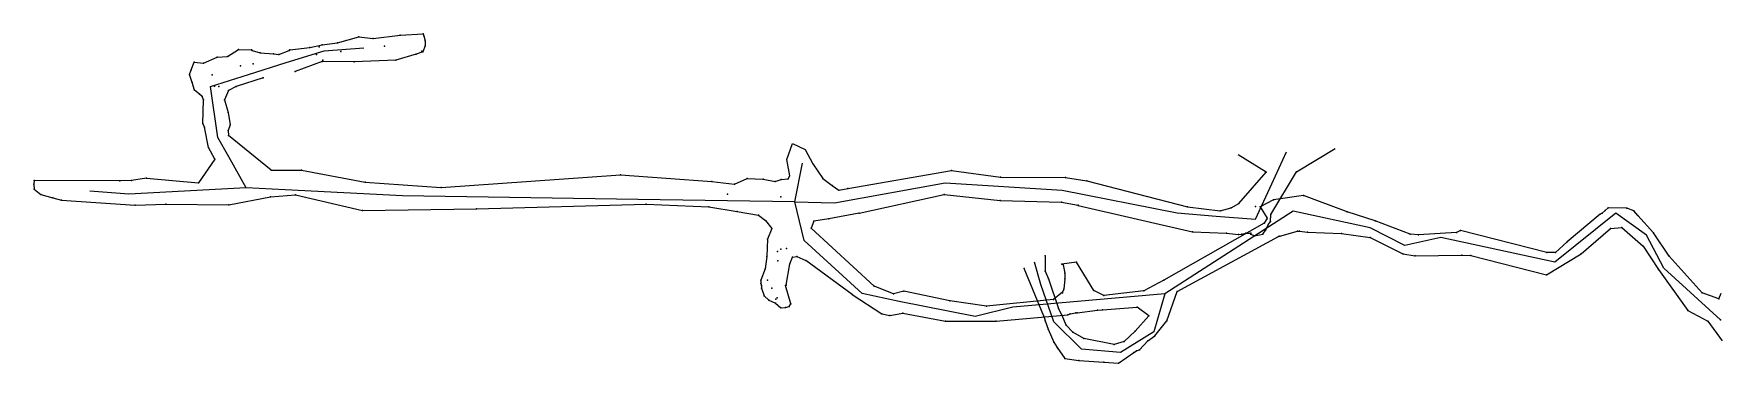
# Model space of a CAD drawing. Header units: millimetres. Extents: x 516865 to 517078, y 4400464 to 4400505.
import ezdxf

# ---------------------------------------------------------------- set-up
doc = ezdxf.new("R2010")
doc.units = ezdxf.units.MM
for name, color, linetype, lineweight in [('2PN', 40, 'Continuous', 0), ('ANA_1', 206, 'Continuous', 0), ('GAL370_415_KR1_TR', 2, 'Continuous', 0), ('GAL370_415_KR1_TR2', 40, 'Continuous', 0), ('geofence', 2, 'Continuous', 0), ('INIT_COORD', 5, 'Continuous', 0)]:
    doc.layers.add(name, color=color, linetype=linetype, lineweight=lineweight)

msp = doc.modelspace()

# ---------------------------------------------------------------- linework, layer by layer
at = {"layer": '2PN', "lineweight": 0}
for p, q in [((516992.3, 4400477.24, 387), (516992.29, 4400475.31, 387)), ((516992.14, 4400469.66, 387.23), (516989.66, 4400475.65, 387)), ((516992.29, 4400475.31, 387), (516992.72, 4400474.35, 387)), ((516992.72, 4400474.35, 387), (516994, 4400470.61, 387.07)), ((517007.63, 4400469.07, 389.86), (517008.94, 4400472.76, 390.5)), ((516994.46, 4400469.73, 387.35), (516994, 4400470.61, 387.07)), ((516992.14, 4400469.66, 387.23), (516992.31, 4400469.09, 387.79)), ((516992.31, 4400469.09, 387.79), (516992.69, 4400468.03, 387.57)), ((516992.69, 4400468.03, 387.57), (516993.38, 4400466.38, 387.89)), ((516994.96, 4400468.51, 387.87), (516994.46, 4400469.73, 387.35)), ((516995.78, 4400467.65, 387.73), (516994.96, 4400468.51, 387.87)), ((517005.39, 4400469.68, 389.95), (517003.65, 4400467.75, 389.36)), ((517006.13, 4400467.18, 389.56), (517007.63, 4400469.07, 389.86)), ((516993.38, 4400466.38, 387.89), (516993.82, 4400465.71, 387.93)), ((516993.82, 4400465.71, 387.93), (516994.79, 4400464.34, 388.56)), ((516997.18, 4400466.85, 388.56), (516995.78, 4400467.65, 387.73)), ((517000.99, 4400466.07, 389.29), (516997.18, 4400466.85, 388.56)), ((517002.25, 4400466.47, 389.41), (517000.99, 4400466.07, 389.29)), ((517003.65, 4400467.75, 389.36), (517002.25, 4400466.47, 389.41)), ((517004.19, 4400465.42, 389.27), (517005.26, 4400466.55, 389.35)), ((517005.26, 4400466.55, 389.35), (517006.13, 4400467.18, 389.56)), ((516994.79, 4400464.34, 388.56), (516996.57, 4400464.09, 388.56)), ((516996.57, 4400464.09, 388.56), (516999.72, 4400463.85, 389.22)), ((516999.72, 4400463.85, 389.22), (517001.55, 4400463.73, 389.17)), ((517001.55, 4400463.73, 389.17), (517003.48, 4400465.07, 389.58)), ((517003.48, 4400465.07, 389.58), (517003.82, 4400465.31, 389.21)), ((517003.82, 4400465.31, 389.21), (517004.19, 4400465.42, 389.27))]:
    msp.add_line(p, q, dxfattribs=at)
for p in [(516992.3, 4400477.24, 387), (516989.66, 4400475.65, 387), (516992.29, 4400475.31, 387), (516992.72, 4400474.35, 387), (516994, 4400470.61, 387.07), (516992.14, 4400469.66, 387.23), (516992.31, 4400469.09, 387.79), (516992.69, 4400468.03, 387.57), (516994.46, 4400469.73, 387.35), (516994.96, 4400468.51, 387.87), (517005.39, 4400469.68, 389.95), (517007.63, 4400469.07, 389.86), (516993.38, 4400466.38, 387.89), (516993.82, 4400465.71, 387.93), (516995.78, 4400467.65, 387.73), (516997.18, 4400466.85, 388.56), (517000.99, 4400466.07, 389.29), (517002.25, 4400466.47, 389.41), (517003.65, 4400467.75, 389.36), (517005.26, 4400466.55, 389.35), (517006.13, 4400467.18, 389.56), (516994.79, 4400464.34, 388.56), (516996.57, 4400464.09, 388.56), (516999.72, 4400463.85, 389.22), (517001.55, 4400463.73, 389.17), (517003.48, 4400465.07, 389.58), (517003.82, 4400465.31, 389.21), (517004.19, 4400465.42, 389.27)]:
    msp.add_point(p, dxfattribs=at)
at = {"layer": 'ANA_1', "lineweight": 0}
for p, q in [((517024.85, 4400484.85, 383.84), (517021.07, 4400484.3, 383.84)), ((517030.37, 4400482.78, 383.7), (517024.85, 4400484.85, 383.84)), ((517021.07, 4400484.3, 383.84), (517019.4, 4400483.43, 383.84)), ((517019.4, 4400483.43, 383.84), (517020.29, 4400482, 383.84)), ((517033.89, 4400481.67, 382.55), (517030.37, 4400482.78, 383.7)), ((517062.87, 4400482.96, 374.98), (517062.51, 4400482.62, 374.98)), ((517063.25, 4400483.31, 374.98), (517062.87, 4400482.96, 374.98)), ((517065.58, 4400483.24, 374.98), (517063.25, 4400483.31, 374.98)), ((517066.49, 4400482.92, 374.98), (517065.58, 4400483.24, 374.98)), ((517066.99, 4400482.35, 374.98), (517066.49, 4400482.92, 374.98)), ((516970.78, 4400473.42, 399.45), (516962.81, 4400480.74, 401.17)), ((517019.9, 4400481.35, 383.84), (517007.25, 4400474.21, 390.5)), ((517020.29, 4400482, 383.84), (517019.9, 4400481.35, 383.84)), ((517038.3, 4400479.97, 381.65), (517033.89, 4400481.67, 382.55)), ((517062.22, 4400482.52, 374.98), (517058.07, 4400479.02, 375.68)), ((517059.85, 4400477.49, 375.68), (517063.55, 4400480.68, 374.98)), ((517062.51, 4400482.62, 374.98), (517062.22, 4400482.52, 374.98)), ((517063.55, 4400480.68, 374.98), (517064.97, 4400480.84, 374.98)), ((517064.97, 4400480.84, 374.98), (517067.67, 4400478.49, 373.5)), ((517068.96, 4400480.15, 373.5), (517066.99, 4400482.35, 374.98)), ((517008.94, 4400472.76, 390.5), (517021.73, 4400479.67, 383.84)), ((517021.73, 4400479.67, 383.84), (517021.89, 4400479.73, 383.84)), ((517021.89, 4400479.73, 383.84), (517024.11, 4400480.36, 383.84)), ((517024.11, 4400480.36, 383.84), (517024.34, 4400480.38, 383.84)), ((517024.34, 4400480.38, 383.84), (517025.35, 4400480.23, 383.84)), ((517025.35, 4400480.23, 383.84), (517029.65, 4400480.05, 383.7)), ((517029.65, 4400480.05, 383.7), (517033.26, 4400479.58, 382.55)), ((517033.26, 4400479.58, 382.55), (517037.38, 4400477.52, 381.65)), ((517039.34, 4400479.9, 381.65), (517038.3, 4400479.97, 381.65)), ((517044.13, 4400480.21, 379.38), (517039.34, 4400479.9, 381.65)), ((517044.63, 4400480.45, 379.38), (517044.13, 4400480.21, 379.38)), ((517055.51, 4400477.67, 377.29), (517044.63, 4400480.45, 379.38)), ((517058.07, 4400479.02, 375.68), (517056.62, 4400477.69, 377.29)), ((517067.67, 4400478.49, 373.5), (517069.61, 4400475.54, 372.14)), ((517070.95, 4400477.23, 372.11), (517068.96, 4400480.15, 373.5)), ((516968.01, 4400472.4, 399.55), (516962.15, 4400476.66, 401.17)), ((516996.26, 4400476.46, 392.5), (516994.39, 4400476.19, 392.5)), ((516998.44, 4400472.88, 392.5), (516996.26, 4400476.46, 392.5)), ((517037.38, 4400477.52, 381.65), (517038.92, 4400477.24, 381.65)), ((517038.92, 4400477.24, 381.65), (517044.79, 4400477.35, 379.38)), ((517044.79, 4400477.35, 379.38), (517045.95, 4400477.3, 379.38)), ((517045.95, 4400477.3, 379.38), (517055.48, 4400474.85, 377.29)), ((517055.48, 4400474.85, 377.29), (517059.85, 4400477.49, 375.68)), ((517056.62, 4400477.69, 377.29), (517055.51, 4400477.67, 377.29)), ((517075.09, 4400472.6, 370.49), (517070.95, 4400477.23, 372.11)), ((516994.39, 4400476.19, 392.6), (516994.59, 4400476.13, 392.89)), ((516994.39, 4400476.19, 392.5), (516994.59, 4400476.13, 392.5)), ((516994.59, 4400476.13, 392.5), (516994.77, 4400475.09, 392.5)), ((516994.8, 4400474.36, 392.5), (516994.67, 4400473.05, 392.5)), ((516994.77, 4400475.09, 392.5), (516994.8, 4400474.36, 392.5)), ((517007.25, 4400474.21, 390.5), (517004.72, 4400472.85, 390.5)), ((517069.61, 4400475.54, 372.14), (517073.27, 4400470.36, 370.49)), ((516968.01, 4400472.4, 399.55), (516971.72, 4400469.94, 399.19)), ((516973.18, 4400472.46, 399.07), (516970.78, 4400473.42, 399.45)), ((516974.51, 4400472.8, 398.15), (516973.18, 4400472.46, 399.07)), ((516980.28, 4400471.6, 396.9), (516974.51, 4400472.8, 398.15)), ((516994.5, 4400472.66, 392.5), (516993.34, 4400471.76, 392.5)), ((516994.67, 4400473.05, 392.5), (516994.5, 4400472.66, 392.5)), ((516999.7, 4400472.24, 392.5), (516998.44, 4400472.88, 392.5)), ((517004.72, 4400472.85, 390.5), (516999.7, 4400472.24, 392.5)), ((517077.19, 4400471.86, 369.98), (517075.09, 4400472.6, 370.49)), ((517077.19, 4400471.86, 369.3), (517077.5, 4400472.56, 369.3)), ((516972.75, 4400469.74, 399.17), (516974.39, 4400470.02, 398.24)), ((516974.39, 4400470.02, 398.24), (516979.73, 4400469.04, 396.94)), ((516984.9, 4400470.91, 395.62), (516980.28, 4400471.6, 396.9)), ((516993.34, 4400471.76, 392.5), (516984.9, 4400470.91, 395.62)), ((516995.44, 4400469.94, 392.5), (516996.16, 4400470.07, 392.5)), ((516996.16, 4400470.07, 392.5), (516996.35, 4400470.06, 392.5)), ((516996.35, 4400470.06, 392.5), (516998.9, 4400470.42, 392.5)), ((516998.9, 4400470.42, 392.5), (516999.53, 4400470.46, 392.5)), ((516999.53, 4400470.46, 392.5), (517003.92, 4400470.8, 390.5)), ((517005.39, 4400469.68, 389.95), (517003.92, 4400470.8, 390.5)), ((517073.27, 4400470.36, 370.49), (517075.81, 4400469.01, 369.98)), ((516971.72, 4400469.94, 399.19), (516972.75, 4400469.74, 399.17)), ((516979.73, 4400469.04, 396.94), (516986.15, 4400469.02, 395.62)), ((516986.15, 4400469.02, 395.62), (516995.17, 4400469.82, 392.5)), ((516995.17, 4400469.82, 392.5), (516995.44, 4400469.94, 392.5)), ((517075.81, 4400469.01, 369.98), (517077.62, 4400466.53, 369))]:
    msp.add_line(p, q, dxfattribs=at)
for p in [(517024.85, 4400484.85, 383.84), (517024.85, 4400484.85, 383.84), (517019.4, 4400483.43, 383.84), (517021.07, 4400484.3, 383.84), (517030.37, 4400482.78, 383.7), (517062.87, 4400482.96, 374.98), (517063.25, 4400483.31, 374.98), (517065.58, 4400483.24, 374.98), (517066.49, 4400482.92, 374.98), (517019.9, 4400481.35, 383.84), (517020.29, 4400482, 383.84), (517033.89, 4400481.67, 382.55), (517062.22, 4400482.52, 374.98), (517062.51, 4400482.62, 374.98), (517063.55, 4400480.68, 374.98), (517064.97, 4400480.84, 374.98), (517066.99, 4400482.35, 374.98), (517021.73, 4400479.67, 383.84), (517021.89, 4400479.73, 383.84), (517024.11, 4400480.36, 383.84), (517024.34, 4400480.38, 383.84), (517025.35, 4400480.23, 383.84), (517029.65, 4400480.05, 383.7), (517033.26, 4400479.58, 382.55), (517038.3, 4400479.97, 381.65), (517039.34, 4400479.9, 381.65), (517044.13, 4400480.21, 379.38), (517044.63, 4400480.45, 379.38), (517058.07, 4400479.02, 375.68), (517067.67, 4400478.49, 373.5), (517068.96, 4400480.15, 373.5), (516996.26, 4400476.46, 392.5), (517037.38, 4400477.52, 381.65), (517038.92, 4400477.24, 381.65), (517044.79, 4400477.35, 379.38), (517045.95, 4400477.3, 379.38), (517055.51, 4400477.67, 377.29), (517056.62, 4400477.69, 377.29), (517059.85, 4400477.49, 375.68), (517070.95, 4400477.23, 372.11), (516994.39, 4400476.19, 392.5), (516994.59, 4400476.13, 392.5), (516994.77, 4400475.09, 392.5), (516994.8, 4400474.36, 392.5), (517007.25, 4400474.21, 390.5), (517055.48, 4400474.85, 377.29), (517069.61, 4400475.54, 372.14), (516968.01, 4400472.4, 399.55), (516970.78, 4400473.42, 399.45), (516973.18, 4400472.46, 399.07), (516974.51, 4400472.8, 398.15), (516994.5, 4400472.66, 392.5), (516994.51, 4400472.61, 392.5), (516994.67, 4400473.05, 392.5), (516998.44, 4400472.88, 392.5), (516999.7, 4400472.24, 392.5), (517004.72, 4400472.85, 390.5), (517008.94, 4400472.76, 390.5), (517075.09, 4400472.6, 370.49), (516974.39, 4400470.02, 398.24), (516980.28, 4400471.6, 396.9), (516984.9, 4400470.91, 395.62), (516993.34, 4400471.76, 392.5), (516996.16, 4400470.07, 392.5), (516996.35, 4400470.06, 392.5), (516998.9, 4400470.42, 392.5), (516999.53, 4400470.46, 392.5), (517003.92, 4400470.8, 390.5), (517073.27, 4400470.36, 370.49), (517077.19, 4400471.86, 369.98), (516971.72, 4400469.94, 399.19), (516972.75, 4400469.74, 399.17), (516979.73, 4400469.04, 396.94), (516986.15, 4400469.02, 395.62), (516995.17, 4400469.82, 392.5), (516995.44, 4400469.94, 392.5), (517075.81, 4400469.01, 369.98)]:
    msp.add_point(p, dxfattribs=at)
at = {"layer": 'GAL370_415_KR1_TR', "lineweight": 0}
for p, q in [((516959.74, 4400489.38, 401.17), (516960.46, 4400491.41, 401.17)), ((516960.46, 4400491.41, 401.17), (516962.07, 4400490.64, 401.17)), ((516960.14, 4400487.34, 401.17), (516959.74, 4400489.38, 401.17)), ((516962.07, 4400490.64, 401.17), (516963.02, 4400488.84, 401.17)), ((517020.17, 4400487.78, 413.76), (517016.62, 4400489.99, 414.6)), ((517023.98, 4400487.85, 413.82), (517028.83, 4400490.76, 414.5)), ((516879.06, 4400487.04, 388.51), (516877.18, 4400486.76, 387.98)), ((516879.06, 4400487.04, 388.51), (516885.64, 4400486.43, 388.87)), ((516894.78, 4400488.05, 390.79), (516898.61, 4400488.06, 391.24)), ((516898.61, 4400488.06, 391.24), (516906.61, 4400486.53, 392.5)), ((516916.22, 4400485.84, 394.41), (516938.78, 4400487.45, 398.65)), ((516938.78, 4400487.45, 398.65), (516950.3, 4400486.62, 401.17)), ((516953.16, 4400486.29, 401.17), (516954.76, 4400487.01, 401.17)), ((516954.76, 4400487.01, 401.17), (516956.76, 4400486.92, 401.17)), ((516959.92, 4400486.95, 401.17), (516960.14, 4400487.34, 401.17)), ((516963.02, 4400488.84, 401.17), (516964.28, 4400486.98, 401.17)), ((516964.28, 4400486.98, 401.17), (516965.47, 4400486.11, 401.17)), ((516967.46, 4400485.72, 401.17), (516980.51, 4400488, 406.23)), ((516980.51, 4400488, 406.23), (516986.67, 4400487.15, 407.55)), ((516986.67, 4400487.15, 407.55), (516994.86, 4400487.14, 408.83)), ((516994.86, 4400487.14, 408.83), (516997.55, 4400486.72, 409.17)), ((517016.7, 4400483.83, 412.5), (517020.17, 4400487.78, 413.76)), ((517020.76, 4400482.44, 412.5), (517023.98, 4400487.85, 413.82)), ((516864.91, 4400486.74, 386), (516864.87, 4400486.3, 386)), ((516864.87, 4400486.3, 386), (516864.92, 4400485.65, 386)), ((516875.73, 4400486.72, 387.75), (516864.91, 4400486.74, 386)), ((516864.92, 4400485.65, 386), (516865.75, 4400484.97, 386)), ((516865.75, 4400484.97, 386), (516867.28, 4400484.57, 386.06)), ((516877.18, 4400486.76, 387.98), (516875.73, 4400486.72, 387.75)), ((516894.7, 4400484.68, 390.79), (516897.84, 4400484.95, 391.26)), ((516897.84, 4400484.95, 391.26), (516906.28, 4400482.96, 392.71)), ((516906.61, 4400486.53, 392.5), (516916.22, 4400485.84, 394.41)), ((516950.3, 4400486.62, 401.17), (516953.16, 4400486.29, 401.17)), ((516956.76, 4400486.92, 401.17), (516958.29, 4400486.61, 401.17)), ((516958.29, 4400486.61, 401.17), (516959.06, 4400486.88, 401.17)), ((516959.06, 4400486.88, 401.17), (516959.92, 4400486.95, 401.17)), ((516965.47, 4400486.11, 401.17), (516966.29, 4400485.54, 401.17)), ((516966.29, 4400485.54, 401.17), (516967.46, 4400485.72, 401.17)), ((516968.86, 4400482.62, 401.17), (516979.59, 4400484.99, 406.23)), ((516979.59, 4400484.99, 406.23), (516986.62, 4400484.23, 407.55)), ((516997.55, 4400486.72, 409.17), (517010.23, 4400483.43, 411.56)), ((516867.28, 4400484.57, 386.06), (516868.37, 4400484.28, 386.25)), ((516868.37, 4400484.28, 386.25), (516877.64, 4400483.62, 387.91)), ((516877.64, 4400483.62, 387.91), (516881.49, 4400483.76, 388.71)), ((516881.49, 4400483.76, 388.71), (516889.45, 4400483.67, 389.69)), ((516889.45, 4400483.67, 389.69), (516894.7, 4400484.68, 390.79)), ((516906.28, 4400482.96, 392.71), (516920.64, 4400483.19, 395.15)), ((516920.64, 4400483.19, 395.15), (516942.02, 4400483.76, 398.91)), ((516942.02, 4400483.76, 398.91), (516949.91, 4400483.43, 401.17)), ((516949.91, 4400483.43, 401.17), (516953.51, 4400482.82, 401.17)), ((516953.51, 4400482.82, 401.17), (516956.17, 4400482.36, 401.17)), ((516986.62, 4400484.23, 407.55), (516994.36, 4400484.03, 408.83)), ((516994.36, 4400484.03, 408.83), (516996.45, 4400483.62, 409.17)), ((516996.45, 4400483.62, 408.81), (516996.48, 4400483.61, 409.02)), ((516996.48, 4400483.61, 409.17), (517010.88, 4400480.27, 411.59)), ((517010.23, 4400483.43, 411.56), (517014.36, 4400482.93, 412.5)), ((517014.36, 4400482.93, 412.5), (517015.73, 4400483.32, 412.5)), ((517015.73, 4400483.32, 412.5), (517016.7, 4400483.83, 412.5)), ((516956.17, 4400482.36, 401.17), (516957.08, 4400481.72, 401.17)), ((516957.08, 4400481.72, 401.17), (516957.85, 4400480.69, 401.17)), ((516957.85, 4400480.69, 401.17), (516957.3, 4400479.37, 401.17)), ((516963.14, 4400481.64, 401.17), (516962.81, 4400480.74, 401.17)), ((516965.05, 4400481.92, 401.17), (516963.14, 4400481.64, 401.17)), ((516968.86, 4400482.62, 401.17), (516965.05, 4400481.92, 401.17)), ((517020.1, 4400480.54, 412.5), (517020.41, 4400481.16, 412.5)), ((517020.41, 4400481.16, 412.5), (517020.7, 4400481.58, 412.5)), ((517020.7, 4400481.58, 412.5), (517020.76, 4400482.44, 412.5)), ((516957.3, 4400479.37, 401.17), (516957.23, 4400477.16, 401.17)), ((517010.88, 4400480.27, 411.59), (517015.14, 4400480.1, 412.5)), ((517015.14, 4400480.1, 412.5), (517016.66, 4400479.93, 412.5)), ((517016.66, 4400479.93, 412.5), (517017.07, 4400480, 412.5)), ((517017.07, 4400480, 412.5), (517017.58, 4400480.1, 412.5)), ((517017.58, 4400480.1, 412.5), (517018.24, 4400480.13, 412.5)), ((517018.24, 4400480.13, 412.5), (517018.22, 4400479.99, 412.5)), ((517018.22, 4400479.99, 412.5), (517018.68, 4400479.78, 412.5)), ((517018.68, 4400479.78, 412.5), (517019.73, 4400480, 412.5)), ((517019.73, 4400480, 412.5), (517020.1, 4400480.54, 412.5)), ((516957.23, 4400477.16, 401.17), (516957.04, 4400475.61, 401.17)), ((516960.14, 4400476.25, 401.17), (516960.46, 4400477.07, 401.17)), ((516960.46, 4400477.07, 401.17), (516961.01, 4400477.19, 401.17)), ((516961.01, 4400477.19, 401.17), (516962.15, 4400476.66, 401.17)), ((516957.04, 4400475.61, 401.17), (516956.46, 4400474.21, 401.17)), ((516956.46, 4400474.21, 401.17), (516956.49, 4400473.77, 401.17)), ((516959.69, 4400473.58, 401.17), (516960.14, 4400476.25, 401.17)), ((516956.49, 4400473.77, 401.17), (516956.55, 4400473.54, 401.17)), ((516956.55, 4400473.54, 401.17), (516956.58, 4400473.2, 401.17)), ((516956.58, 4400473.2, 401.17), (516956.91, 4400472.22, 401.17)), ((516956.91, 4400472.22, 401.17), (516957.48, 4400471.67, 401.17)), ((516959.58, 4400473.5, 401.17), (516959.69, 4400473.58, 401.17)), ((516960.25, 4400471.2, 401.17), (516959.58, 4400473.5, 401.17)), ((516957.48, 4400471.67, 401.17), (516958.33, 4400471.3, 401.17)), ((516958.33, 4400471.3, 401.17), (516959.02, 4400470.7, 401.17)), ((516959.02, 4400470.7, 401.17), (516959.59, 4400470.75, 401.17)), ((516959.59, 4400470.75, 401.17), (516960.06, 4400470.86, 401.17)), ((516960.06, 4400470.86, 401.17), (516960.25, 4400471.2, 401.17))]:
    msp.add_line(p, q, dxfattribs=at)
for p in [(516879.06, 4400487.04, 388.51), (516894.78, 4400488.05, 390.79), (516898.61, 4400488.06, 391.24), (516938.78, 4400487.45, 398.65), (516954.76, 4400487.01, 401.17), (516964.28, 4400486.98, 401.17), (516980.51, 4400488, 406.23), (516986.67, 4400487.15, 407.55), (516994.86, 4400487.14, 408.83), (517020.17, 4400487.78, 413.76), (517023.98, 4400487.85, 413.82), (516864.87, 4400486.3, 386), (516864.91, 4400486.74, 386), (516864.92, 4400485.65, 386), (516865.75, 4400484.97, 386), (516875.73, 4400486.72, 387.75), (516877.18, 4400486.76, 387.98), (516885.64, 4400486.43, 388.87), (516897.84, 4400484.95, 391.26), (516906.61, 4400486.53, 392.5), (516916.22, 4400485.84, 394.41), (516950.3, 4400486.62, 401.17), (516952.3, 4400485.04, 401.17), (516953.16, 4400486.29, 401.17), (516956.76, 4400486.92, 401.17), (516958.29, 4400486.61, 401.17), (516959.06, 4400486.88, 401.17), (516959.92, 4400486.95, 401.17), (516965.47, 4400486.11, 401.17), (516966.29, 4400485.54, 401.17), (516967.46, 4400485.72, 401.17), (516979.59, 4400484.99, 406.23), (516997.55, 4400486.72, 409.17), (516867.28, 4400484.57, 386.06), (516868.37, 4400484.28, 386.25), (516877.64, 4400483.62, 387.91), (516881.49, 4400483.76, 388.71), (516889.45, 4400483.67, 389.69), (516894.7, 4400484.68, 390.79), (516906.28, 4400482.96, 392.71), (516920.64, 4400483.19, 395.15), (516942.02, 4400483.76, 398.91), (516949.91, 4400483.43, 401.17), (516953.51, 4400482.82, 401.17), (516958.99, 4400484.69, 401.17), (516986.62, 4400484.23, 407.55), (516994.36, 4400484.03, 408.83), (516996.45, 4400483.62, 409.17), (516996.48, 4400483.61, 409.17), (517010.23, 4400483.43, 411.56), (517014.36, 4400482.93, 412.5), (517015.73, 4400483.32, 412.5), (517016.7, 4400483.83, 412.5), (517018.82, 4400483.47, 412.5), (516956.17, 4400482.36, 401.17), (516957.08, 4400481.72, 401.17), (516957.85, 4400480.69, 401.17), (516962.81, 4400480.74, 401.17), (516963.14, 4400481.64, 401.17), (516965.05, 4400481.92, 401.17), (516968.86, 4400482.62, 401.17), (517020.41, 4400481.16, 412.5), (517020.7, 4400481.58, 412.5), (517020.76, 4400482.44, 412.5), (516957.3, 4400479.37, 401.17), (517010.88, 4400480.27, 411.59), (517015.14, 4400480.1, 412.5), (517016.66, 4400479.93, 412.5), (517017.07, 4400480, 412.5), (517017.58, 4400480.1, 412.5), (517018.22, 4400479.99, 412.5), (517018.24, 4400480.13, 412.5), (517018.68, 4400479.78, 412.5), (517019.73, 4400480, 412.5), (517020.1, 4400480.54, 412.5), (516957.23, 4400477.16, 401.17), (516958.58, 4400477.82, 401.17), (516958.64, 4400476.63, 401.17), (516959, 4400478.1, 401.17), (516959.71, 4400478.19, 401.17), (516960.46, 4400477.07, 401.17), (516961.01, 4400477.19, 401.17), (516962.15, 4400476.66, 401.17), (516956.46, 4400474.21, 401.17), (516957.04, 4400475.61, 401.17), (516960.14, 4400476.25, 401.17), (516956.49, 4400473.77, 401.17), (516956.55, 4400473.54, 401.17), (516956.58, 4400473.2, 401.17), (516956.91, 4400472.22, 401.17), (516957.34, 4400474.18, 401.17), (516957.87, 4400473.2, 401.17), (516959.58, 4400473.5, 401.17), (516959.69, 4400473.58, 401.17), (516957.48, 4400471.67, 401.17), (516958.33, 4400471.3, 401.17), (516958.38, 4400471.81, 401.17), (516958.54, 4400471.98, 401.17), (516959.02, 4400470.7, 401.17), (516959.59, 4400470.75, 401.17), (516960.06, 4400470.86, 401.17), (516960.25, 4400471.2, 401.17)]:
    msp.add_point(p, dxfattribs=at)
at = {"layer": 'GAL370_415_KR1_TR2', "lineweight": 0}
for p, q in [((516901.2, 4400503.82, 386.75), (516903.12, 4400504.08, 386.75)), ((516903.12, 4400504.08, 386.75), (516905.82, 4400504.84, 386.75)), ((516905.82, 4400504.84, 386.75), (516907.62, 4400504.62, 386.75)), ((516907.62, 4400504.62, 386.75), (516911.04, 4400505.05, 386.75)), ((516911.04, 4400505.05, 386.75), (516913.95, 4400505.22, 386.75)), ((516913.95, 4400505.22, 386.75), (516914.03, 4400504.95, 386.75)), ((516914.03, 4400504.95, 386.75), (516914.2, 4400504.35, 386.75)), ((516914.2, 4400504.35, 386.75), (516914.19, 4400503.7, 386.75)), ((516886.27, 4400501.53, 386.75), (516887.97, 4400502.26, 386.75)), ((516887.97, 4400502.26, 386.75), (516889.28, 4400502.37, 386.75)), ((516889.28, 4400502.37, 386.75), (516890.66, 4400503.22, 386.75)), ((516890.66, 4400503.22, 386.75), (516892.29, 4400503.18, 386.75)), ((516892.29, 4400503.18, 386.75), (516892.38, 4400503.13, 386.75)), ((516892.38, 4400503.13, 386.75), (516893.39, 4400502.82, 386.75)), ((516893.39, 4400502.82, 386.75), (516895.08, 4400502.68, 386.75)), ((516895.08, 4400502.68, 386.75), (516895.74, 4400502.62, 386.75)), ((516895.74, 4400502.62, 386.75), (516897.04, 4400503.13, 386.75)), ((516897.04, 4400503.13, 386.75), (516897.15, 4400503.18, 386.75)), ((516897.15, 4400503.18, 386.75), (516899.66, 4400503.49, 386.75)), ((516899.66, 4400503.49, 386.75), (516901.2, 4400503.82, 386.75)), ((516910.49, 4400501.91, 386.75), (516905.25, 4400501.68, 386.75)), ((516913.07, 4400502.65, 386.75), (516910.49, 4400501.91, 386.75)), ((516913.88, 4400502.93, 386.75), (516913.07, 4400502.65, 386.75)), ((516914.19, 4400503.7, 386.75), (516913.88, 4400502.93, 386.75)), ((516884.5, 4400500.1, 386.75), (516884.68, 4400500.67, 386.75)), ((516884.81, 4400499.08, 386.75), (516884.5, 4400500.1, 386.75)), ((516884.68, 4400500.67, 386.75), (516885.08, 4400501.66, 386.75)), ((516885.08, 4400501.66, 386.75), (516886.27, 4400501.53, 386.75)), ((516901.19, 4400501.74, 386.75), (516897.81, 4400500.47, 386.75)), ((516905.25, 4400501.68, 386.75), (516901.19, 4400501.74, 386.75)), ((516885.13, 4400498.11, 386.75), (516884.81, 4400499.08, 386.75)), ((516885.76, 4400497.61, 386.75), (516885.13, 4400498.11, 386.75)), ((516886.1, 4400497.34, 386.75), (516885.76, 4400497.61, 386.75)), ((516889.39, 4400498.06, 386.75), (516888.9, 4400496.92, 386.75)), ((516890.37, 4400498.59, 386.75), (516889.39, 4400498.08, 386.75)), ((516889.39, 4400498.08, 386.75), (516889.39, 4400498.06, 386.75)), ((516893.78, 4400499.68, 386.75), (516890.37, 4400498.59, 386.75)), ((516886.24, 4400496.89, 386.75), (516886.1, 4400497.34, 386.75)), ((516886.18, 4400493.91, 386.75), (516886.24, 4400496.89, 386.75)), ((516888.9, 4400496.92, 386.75), (516889.38, 4400495.31, 386.75)), ((516886.38, 4400493.44, 386.75), (516886.18, 4400493.91, 386.75)), ((516886.88, 4400490.9, 386.75), (516886.38, 4400493.44, 386.75)), ((516889.62, 4400493.77, 386.75), (516889.36, 4400493.03, 386.75)), ((516889.38, 4400495.31, 386.75), (516889.62, 4400493.77, 386.75)), ((516889.36, 4400493.03, 386.75), (516889.42, 4400492.43, 386.75)), ((516894.78, 4400488.05, 390.79), (516889.42, 4400492.43, 386.75)), ((516887.68, 4400489.42, 386.75), (516885.64, 4400486.43, 388.87)), ((516887.68, 4400489.42, 386.75), (516886.88, 4400490.9, 386.75))]:
    msp.add_line(p, q, dxfattribs=at)
for p in [(516903.12, 4400504.08, 386.75), (516905.82, 4400504.84, 386.75), (516907.62, 4400504.62, 386.75), (516911.04, 4400505.05, 386.75), (516913.95, 4400505.22, 386.75), (516914.03, 4400504.95, 386.75), (516914.2, 4400504.35, 386.75), (516887.97, 4400502.26, 386.75), (516889.28, 4400502.37, 386.75), (516889.28, 4400502.37, 386.75), (516890.66, 4400503.22, 386.75), (516892.29, 4400503.18, 386.75), (516892.38, 4400503.13, 386.75), (516893.39, 4400502.82, 386.75), (516895.08, 4400502.68, 386.75), (516895.74, 4400502.62, 386.75), (516897.04, 4400503.13, 386.75), (516897.15, 4400503.18, 386.75), (516899.66, 4400503.49, 386.75), (516900.48, 4400502.63, 386.75), (516900.81, 4400503.59, 386.75), (516901.2, 4400503.82, 386.75), (516901.28, 4400501.88, 386.75), (516903.55, 4400503, 386.75), (516909.05, 4400503.67, 386.75), (516910.49, 4400501.91, 386.75), (516913.07, 4400502.65, 386.75), (516913.76, 4400503.05, 386.75), (516913.88, 4400502.93, 386.75), (516914.19, 4400503.7, 386.75), (516884.5, 4400500.1, 386.75), (516884.68, 4400500.67, 386.75), (516885.08, 4400501.66, 386.75), (516886.27, 4400501.53, 386.75), (516887.35, 4400500.03, 386.75), (516890.9, 4400501.17, 386.75), (516892.5, 4400501.45, 386.75), (516897.81, 4400500.47, 386.75), (516901.19, 4400501.74, 386.75), (516905.25, 4400501.68, 386.75), (516884.81, 4400499.08, 386.75), (516885.13, 4400498.11, 386.75), (516885.76, 4400497.61, 386.75), (516887.62, 4400498.61, 386.75), (516888.18, 4400498.59, 386.75), (516889.39, 4400498.08, 386.75), (516889.39, 4400498.06, 386.75), (516890.37, 4400498.59, 386.75), (516893.78, 4400499.68, 386.75), (516886.1, 4400497.34, 386.75), (516886.24, 4400496.89, 386.75), (516888.9, 4400496.92, 386.75), (516886.18, 4400493.91, 386.75), (516886.38, 4400493.44, 386.75), (516889.38, 4400495.31, 386.75), (516889.62, 4400493.77, 386.75), (516889.36, 4400493.03, 386.75), (516889.42, 4400492.43, 386.75), (516886.88, 4400490.9, 386.75), (516887.68, 4400489.42, 386.75)]:
    msp.add_point(p, dxfattribs=at)
at = {"layer": 'geofence'}
for p, q in [((516896.69, 4400501.6, 386.73), (516901.46, 4400503.09, 386.8)), ((516901.46, 4400503.09, 386.8), (516906.45, 4400503.46, 386.78)), ((516887.15, 4400498.6, 386.61), (516891.92, 4400500.1, 386.67)), ((516891.92, 4400500.1, 386.67), (516896.69, 4400501.6, 386.73)), ((516888.05, 4400492.16, 386.75), (516887.15, 4400498.6, 386.61)), ((516889.43, 4400489.73, 388.1), (516888.05, 4400492.16, 386.75)), ((516891.65, 4400485.81, 390.27), (516889.43, 4400489.73, 388.1)), ((517020.86, 4400486.31, 413.61), (517022.72, 4400490.37, 414.55)), ((516960.75, 4400484.04, 401.18), (516961.73, 4400488.94, 401.17)), ((516876.85, 4400485.02, 387.93), (516871.93, 4400485.41, 387.14)), ((516891.65, 4400485.81, 390.27), (516876.85, 4400485.02, 387.93)), ((516896.56, 4400485.56, 391.15), (516891.65, 4400485.81, 390.27)), ((516911.31, 4400484.81, 393.8), (516896.56, 4400485.56, 391.15)), ((516965.75, 4400483.92, 401.17), (516979.69, 4400486.43, 406.1)), ((516979.69, 4400486.43, 406.1), (516994.43, 4400485.53, 408.76)), ((516994.43, 4400485.53, 408.76), (517008.92, 4400482.67, 411.36)), ((517018.82, 4400481.87, 412.57), (517020.86, 4400486.31, 413.61)), ((516940.97, 4400484.35, 398.23), (516911.31, 4400484.81, 393.8)), ((516960.75, 4400484.04, 401.18), (516940.97, 4400484.35, 398.23)), ((516961.95, 4400479.19, 401.28), (516960.75, 4400484.04, 401.18)), ((516960.75, 4400484.04, 401.18), (516965.75, 4400483.92, 401.17)), ((517023.56, 4400482.87, 384.07), (517007.4, 4400472.45, 389.57)), ((517033.24, 4400480.8, 382.6), (517023.56, 4400482.87, 384.07)), ((517008.92, 4400482.67, 411.36), (517013.87, 4400482.27, 411.97)), ((517013.87, 4400482.27, 411.97), (517018.82, 4400481.87, 412.57)), ((517037.64, 4400478.54, 381.89), (517033.24, 4400480.8, 382.6)), ((517064.21, 4400482.62, 375.31), (517056.53, 4400476.44, 377.02)), ((517068.06, 4400479.87, 373.71), (517064.21, 4400482.62, 375.31)), ((516969.25, 4400472.53, 399.74), (516961.95, 4400479.19, 401.28)), ((517042.17, 4400479.55, 380.03), (517037.64, 4400478.54, 381.89)), ((517056.53, 4400476.44, 377.02), (517042.17, 4400479.55, 380.03)), ((517070.25, 4400475.71, 372), (517068.06, 4400479.87, 373.71)), ((516991.76, 4400473.63, 386.99), (516990.98, 4400476.45, 387)), ((517077.41, 4400469.19, 369.49), (517070.25, 4400475.71, 372)), ((516973.93, 4400471.52, 398.31), (516969.25, 4400472.53, 399.74)), ((517007.4, 4400472.45, 389.57), (516988.22, 4400470.8, 394.98)), ((516993.42, 4400468.95, 387.55), (516991.76, 4400473.63, 386.99)), ((517007.4, 4400472.45, 389.57), (517006.02, 4400467.67, 390.09)), ((516983.49, 4400469.6, 396.08), (516973.93, 4400471.52, 398.31)), ((516988.22, 4400470.8, 394.98), (516983.49, 4400469.6, 396.08)), ((516996.88, 4400465.5, 388.62), (516993.42, 4400468.95, 387.55)), ((517006.02, 4400467.67, 390.09), (517001.82, 4400465.09, 389.28)), ((517001.82, 4400465.09, 389.28), (516996.88, 4400465.5, 388.62))]:
    msp.add_line(p, q, dxfattribs=at)
at = {"layer": 'INIT_COORD'}
msp.add_point((517077.41, 4400469.19, 369.49), dxfattribs=at)

doc.saveas('drawing.dxf')
